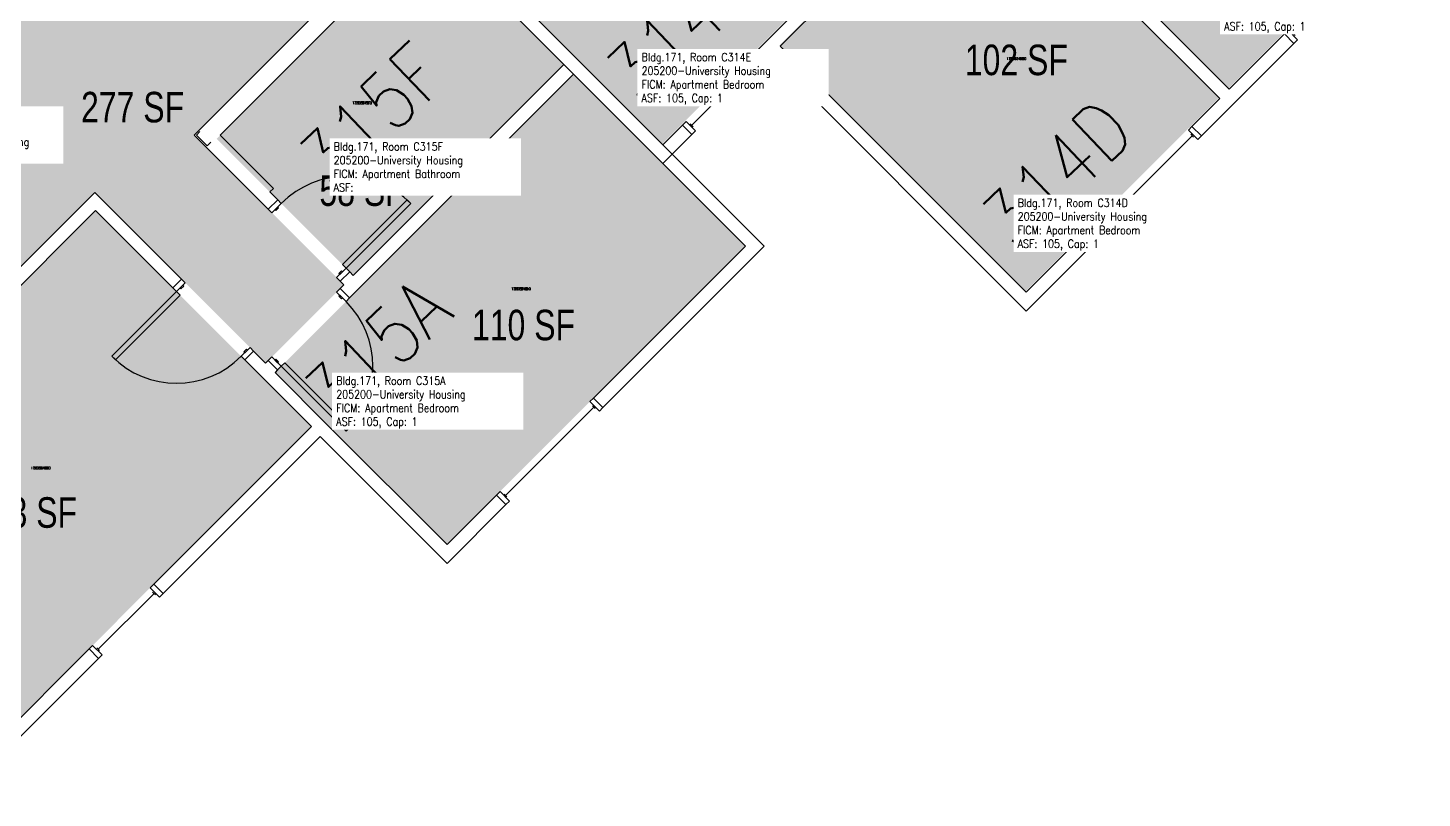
# Model space of a CAD drawing. Header units: inches. Extents: x 56 to 7496, y -2947 to 1470.
# Drawn here: x 1273 to 1821, y -1092 to -790 of the extents above; entities that cross this region are included whole.
import ezdxf
from ezdxf.enums import TextEntityAlignment as Align

# ---------------------------------------------------------------- set-up
doc = ezdxf.new("R2010")
doc.units = ezdxf.units.IN
doc.header["$LTSCALE"] = 48
doc.header["$MEASUREMENT"] = 0
for name, color, linetype in [('A-DOOR', 2, 'Continuous'), ('A-GLAZ', 1, 'Continuous'), ('A-IDEN-RNUM', 7, 'Continuous'), ('A-IDEN-SNUM', 4, 'Continuous'), ('A-IDEN-VNUM', 4, 'Continuous'), ('A-WALL', 5, 'Continuous'), ('AREA-TEXT', 3, 'Continuous'), ('Rooms-Category-Color', 7, 'Continuous'), ('Rooms-College-Color', 7, 'Continuous'), ('Rooms-Department-Color', 7, 'Continuous'), ('Rooms-Division-Color', 7, 'Continuous'), ('Rooms-Information', 7, 'Continuous')]:
    doc.layers.add(name, color=color, linetype=linetype)
doc.styles.add('AREA', font='arial.ttf', dxfattribs={"width": 0.75, "height": 12})
doc.styles.add('ROOMSNUMBER', font='txt.shx', dxfattribs={"height": 0.03})
doc.styles.add('ROOMVNUMBER', font='simplex.shx', dxfattribs={"width": 0.85})

msp = doc.modelspace()

# ---------------------------------------------------------------- hatches: boundary and pattern name
at = {"layer": 'Rooms-Category-Color', "true_color": 0x728ef3}
for points in [[(1820.58, -737.26), (1744.47, -813.36), (1647.78, -716.66), (1723.88, -640.56)], [(1432.91, -746.27), (1521.82, -835.19), (1605.79, -751.22), (1516.87, -662.31)], [(1096.56, -885.08), (1182.28, -970.81), (1298.86, -854.22), (1365.96, -921.32), (1396.72, -890.56), (1337.86, -831.7), (1404.59, -764.97), (1359.86, -720.24), (1298.26, -781.84), (1257.16, -740.74), (1252.03, -745.87), (1176.81, -670.65), (1146.05, -701.41), (1213.14, -768.5)], [(1740.76, -817.07), (1664.66, -893.18), (1567.96, -796.48), (1644.07, -720.38)], [(1440.09, -760.89), (1483.22, -804.01), (1400.4, -886.83), (1346.75, -833.18), (1406.94, -772.99), (1417.47, -783.51)], [(1486.93, -807.72), (1554.55, -875.34), (1437.25, -992.63), (1369.64, -925.01)], [(1383.96, -946.23), (1245.36, -1084.82), (1160.51, -999.97), (1299.1, -861.37)]]:
    msp.add_hatch(color=171, dxfattribs=at).paths.add_polyline_path(points)
at = {"layer": 'Rooms-College-Color', "true_color": 0xadadad}
for points in [[(1820.58, -737.26), (1744.47, -813.36), (1647.78, -716.66), (1723.88, -640.56)], [(1432.91, -746.27), (1521.82, -835.19), (1605.79, -751.22), (1516.87, -662.31)], [(1096.56, -885.08), (1182.28, -970.81), (1298.86, -854.22), (1365.96, -921.32), (1396.72, -890.56), (1337.86, -831.7), (1404.59, -764.97), (1359.86, -720.24), (1298.26, -781.84), (1257.16, -740.74), (1252.03, -745.87), (1176.81, -670.65), (1146.05, -701.41), (1213.14, -768.5)], [(1740.76, -817.07), (1664.66, -893.18), (1567.96, -796.48), (1644.07, -720.38)], [(1440.09, -760.89), (1483.22, -804.01), (1400.4, -886.83), (1346.75, -833.18), (1406.94, -772.99), (1417.47, -783.51)], [(1486.93, -807.72), (1554.55, -875.34), (1437.25, -992.63), (1369.64, -925.01)], [(1383.96, -946.23), (1245.36, -1084.82), (1160.51, -999.97), (1299.1, -861.37)]]:
    msp.add_hatch(color=253, dxfattribs=at).paths.add_polyline_path(points)
at = {"layer": 'Rooms-Department-Color', "true_color": 0x604aed}
for points in [[(1820.58, -737.26), (1744.47, -813.36), (1647.78, -716.66), (1723.88, -640.56)], [(1432.91, -746.27), (1521.82, -835.19), (1605.79, -751.22), (1516.87, -662.31)], [(1096.56, -885.08), (1182.28, -970.81), (1298.86, -854.22), (1365.96, -921.32), (1396.72, -890.56), (1337.86, -831.7), (1404.59, -764.97), (1359.86, -720.24), (1298.26, -781.84), (1257.16, -740.74), (1252.03, -745.87), (1176.81, -670.65), (1146.05, -701.41), (1213.14, -768.5)], [(1740.76, -817.07), (1664.66, -893.18), (1567.96, -796.48), (1644.07, -720.38)], [(1440.09, -760.89), (1483.22, -804.01), (1400.4, -886.83), (1346.75, -833.18), (1406.94, -772.99), (1417.47, -783.51)], [(1486.93, -807.72), (1554.55, -875.34), (1437.25, -992.63), (1369.64, -925.01)], [(1383.96, -946.23), (1245.36, -1084.82), (1160.51, -999.97), (1299.1, -861.37)]]:
    msp.add_hatch(color=173, dxfattribs=at).paths.add_polyline_path(points)
at = {"layer": 'Rooms-Division-Color', "true_color": 0x604aed}
for points in [[(1820.58, -737.26), (1744.47, -813.36), (1647.78, -716.66), (1723.88, -640.56)], [(1432.91, -746.27), (1521.82, -835.19), (1605.79, -751.22), (1516.87, -662.31)], [(1096.56, -885.08), (1182.28, -970.81), (1298.86, -854.22), (1365.96, -921.32), (1396.72, -890.56), (1337.86, -831.7), (1404.59, -764.97), (1359.86, -720.24), (1298.26, -781.84), (1257.16, -740.74), (1252.03, -745.87), (1176.81, -670.65), (1146.05, -701.41), (1213.14, -768.5)], [(1740.76, -817.07), (1664.66, -893.18), (1567.96, -796.48), (1644.07, -720.38)], [(1440.09, -760.89), (1483.22, -804.01), (1400.4, -886.83), (1346.75, -833.18), (1406.94, -772.99), (1417.47, -783.51)], [(1486.93, -807.72), (1554.55, -875.34), (1437.25, -992.63), (1369.64, -925.01)], [(1383.96, -946.23), (1245.36, -1084.82), (1160.51, -999.97), (1299.1, -861.37)]]:
    msp.add_hatch(color=173, dxfattribs=at).paths.add_polyline_path(points)

# ---------------------------------------------------------------- linework, layer by layer
at = {"layer": 'A-DOOR'}
for points in [[(1368.41, -862.27), (1367, -860.86), (1370.71, -857.14), (1372.13, -858.56)], [(1369.65, -861.03), (1370, -861.39), (1371.06, -860.33), (1370.71, -859.97)], [(1397.58, -884.01), (1396.17, -882.6), (1421.62, -857.14), (1423.04, -858.56)], [(1393.87, -887.73), (1395.28, -889.14), (1399, -885.43), (1397.58, -884.01)], [(1395.11, -886.49), (1394.75, -886.14), (1395.81, -885.07), (1396.17, -885.43)], [(1330.92, -893.19), (1332.33, -894.6), (1306.88, -920.06), (1305.46, -918.65)], [(1334.37, -889.74), (1332.95, -888.33), (1329.51, -891.78), (1330.92, -893.19)], [(1333.4, -890.72), (1333.75, -891.07), (1332.69, -892.13), (1332.33, -891.78)], [(1393.85, -893.4), (1395.26, -891.99), (1398.98, -895.7), (1397.56, -897.12)], [(1395.09, -894.64), (1394.73, -894.99), (1395.79, -896.06), (1396.15, -895.7)], [(1359.82, -915.2), (1361.24, -916.61), (1357.79, -920.06), (1356.38, -918.65)], [(1358.85, -916.17), (1358.5, -915.82), (1357.44, -916.88), (1357.79, -917.23)], [(1368.39, -918.86), (1366.98, -920.27), (1370.69, -923.99), (1372.11, -922.57)], [(1369.63, -920.1), (1369.98, -919.74), (1371.04, -920.8), (1370.69, -921.16)], [(1372.11, -922.57), (1373.52, -921.16), (1398.98, -946.61), (1397.56, -948.03)]]:
    msp.add_lwpolyline(points, close=True, dxfattribs=at)
for centre, start, end in [((1397.58, -884.01), 45, 135), ((1372.11, -922.57), 315, 45), ((1330.92, -893.19), 225, 315)]:
    msp.add_arc(centre, 36, start, end, dxfattribs=at)
at = {"layer": 'A-GLAZ'}
for p, q in [((1804.74, -757.4), (1770.09, -792.05)), ((1769.56, -791.52), (1770.62, -792.58)), ((1554.83, -805.43), (1555.89, -806.49)), ((1555.36, -805.96), (1533.44, -827.88)), ((1532.91, -827.35), (1533.97, -828.41)), ((1730.19, -831.95), (1695.55, -866.59)), ((1729.66, -831.41), (1730.73, -832.48)), ((1695.02, -866.06), (1696.08, -867.12)), ((1494.96, -938.66), (1460.31, -973.31)), ((1495.49, -939.19), (1494.43, -938.13)), ((1460.84, -973.84), (1459.78, -972.78)), ((1322.08, -1011.81), (1300.16, -1033.73)), ((1322.62, -1012.34), (1321.55, -1011.28)), ((1300.69, -1034.26), (1299.63, -1033.2))]:
    msp.add_line(p, q, dxfattribs=at)
for points in [[(1771.6, -794.26), (1770.18, -795.67), (1766.47, -791.96), (1767.88, -790.54)], [(1557.57, -807.47), (1558.98, -806.05), (1555.27, -802.34), (1553.86, -803.75)], [(1534.94, -830.09), (1533.53, -831.51), (1529.82, -827.79), (1531.23, -826.38)], [(1732.4, -833.45), (1733.82, -832.03), (1730.11, -828.32), (1728.69, -829.74)], [(1697.05, -868.8), (1695.64, -870.22), (1691.92, -866.51), (1693.34, -865.09)], [(1493.46, -936.45), (1494.87, -935.04), (1498.58, -938.75), (1497.17, -940.17)], [(1458.1, -971.81), (1456.69, -973.22), (1460.4, -976.93), (1461.82, -975.52)], [(1320.58, -1009.6), (1322, -1008.19), (1325.71, -1011.9), (1324.29, -1013.31)], [(1297.95, -1032.23), (1296.54, -1033.64), (1300.25, -1037.35), (1301.67, -1035.94)]]:
    msp.add_lwpolyline(points, close=True, dxfattribs=at)
at = {"layer": 'A-WALL'}
for p, q in [((1648.07, -716.96), (1744.77, -813.66)), ((1741.06, -817.37), (1644.36, -720.67)), ((1429.49, -742.86), (1561.98, -875.35)), ((1522.12, -842.91), (1425.78, -746.57)), ((1433.2, -746.57), (1522.12, -835.49)), ((1616.34, -748.69), (1568.26, -796.77)), ((1561.28, -796.33), (1606.09, -751.52)), ((1483.23, -804.02), (1440.43, -761.22)), ((1337.84, -831.69), (1404.57, -764.96)), ((1406.87, -772.91), (1348.09, -831.69)), ((1744.77, -813.66), (1766.47, -791.96)), ((1766.47, -791.96), (1770.18, -795.67)), ((1555.27, -802.34), (1561.28, -796.33)), ((1568.26, -796.77), (1664.96, -893.47)), ((1770.18, -795.67), (1733.82, -832.03)), ((1400.41, -886.84), (1483.23, -804.02)), ((1558.98, -806.05), (1555.27, -802.34)), ((1564.55, -800.49), (1558.98, -806.05)), ((1664.96, -900.9), (1564.55, -800.49)), ((1486.94, -807.73), (1398.98, -895.7)), ((1554.56, -875.35), (1486.94, -807.73)), ((1730.11, -828.32), (1741.06, -817.37)), ((1362.23, -856.08), (1337.84, -831.69)), ((1340.13, -830.28), (1338.72, -831.69)), ((1338.72, -831.69), (1342.96, -835.93)), ((1348.09, -831.69), (1369.03, -852.64)), ((1522.12, -835.49), (1529.82, -827.79)), ((1533.53, -831.51), (1522.12, -842.91)), ((1529.82, -827.79), (1533.53, -831.51)), ((1733.82, -832.03), (1730.11, -828.32)), ((1342.96, -835.93), (1344.37, -834.52)), ((1182.25, -970.8), (1298.84, -854.21)), ((1298.84, -854.21), (1332.95, -888.33)), ((1369.03, -852.64), (1367.62, -854.05)), ((1367.62, -854.05), (1370.71, -857.14)), ((1367, -860.86), (1362.23, -856.08)), ((1370.71, -857.14), (1367, -860.86)), ((1299.1, -861.37), (1160.51, -999.97)), ((1329.51, -891.78), (1299.1, -861.37)), ((1664.96, -893.47), (1691.92, -866.51)), ((1695.64, -870.22), (1664.96, -900.9)), ((1691.92, -866.51), (1695.64, -870.22)), ((1494.87, -935.04), (1554.56, -875.35)), ((1561.98, -875.35), (1498.58, -938.75)), ((1395.28, -889.14), (1399, -885.43)), ((1399, -885.43), (1400.41, -886.84)), ((1332.95, -888.33), (1329.51, -891.78)), ((1395.26, -891.99), (1396.7, -890.55)), ((1398.98, -895.7), (1395.26, -891.99)), ((1396.7, -890.55), (1395.28, -889.14)), ((1357.79, -920.06), (1361.24, -916.61)), ((1383.96, -946.23), (1357.79, -920.06)), ((1361.24, -916.61), (1365.94, -921.31)), ((1365.94, -921.31), (1366.98, -920.27)), ((1366.98, -920.27), (1370.69, -923.99)), ((1370.69, -923.99), (1369.65, -925.03)), ((1369.65, -925.03), (1390.69, -946.06)), ((1498.58, -938.75), (1494.87, -935.04)), ((1322, -1008.19), (1383.96, -946.23)), ((1390.69, -946.06), (1437.27, -992.64)), ((1387.4, -950.2), (1325.71, -1011.9)), ((1437.27, -1000.07), (1387.4, -950.2)), ((1437.27, -992.64), (1456.69, -973.22)), ((1456.69, -973.22), (1460.4, -976.93)), ((1460.4, -976.93), (1437.27, -1000.07)), ((1325.71, -1011.9), (1322, -1008.19)), ((1245.36, -1084.82), (1296.54, -1033.64)), ((1296.54, -1033.64), (1300.25, -1037.35)), ((1300.25, -1037.35), (1245.36, -1092.24))]:
    msp.add_line(p, q, dxfattribs=at)

# ---------------------------------------------------------------- texts
at = {"layer": 'A-IDEN-RNUM', "style": 'ROOMSNUMBER', "width": 0.85}
for s, p in [('0314-D0', (1661.07, -801.67)), ('0315-F0', (1403.87, -819.06)), ('0315-A0', (1466.35, -892.12)), ('0315-B0', (1277.57, -962.52))]:
    msp.add_text(s, height=1, dxfattribs=at).set_placement(p, align=Align.MIDDLE_CENTER)
at = {"layer": 'A-IDEN-SNUM', "style": 'ROOMSNUMBER', "width": 0.85}
for s, p in [('1710C314D0', (1661.07, -801.67)), ('1710C315F0', (1403.87, -819.06)), ('1710C315A0', (1466.35, -892.12)), ('1710C315B0', (1277.57, -962.52))]:
    msp.add_text(s, height=1, dxfattribs=at).set_placement(p, align=Align.MIDDLE_CENTER)
at = {"layer": 'A-IDEN-VNUM', "style": 'ROOMVNUMBER', "width": 0.85}
for s, p in [('314E', (1528.76, -790.02)), ('315F', (1407.71, -824.1)), ('314D', (1676.94, -846.97)), ('315A', (1409.74, -916.24))]:
    msp.add_text(s, height=22.5, rotation=43.5406, dxfattribs=at).set_placement(p, align=Align.MIDDLE_CENTER)
at = {"layer": 'AREA-TEXT', "style": 'AREA', "width": 0.75}
for s, p in [('102 SF', (1661.07, -802.17)), ('277 SF', (1313.66, -820.73)), ('58 SF', (1403.87, -853.54)), ('110 SF', (1467.34, -906.35)), ('163 SF', (1271.58, -980.02))]:
    msp.add_text(s, height=12, dxfattribs=at).set_placement(p, align=Align.MIDDLE_CENTER)

# ---------------------------------------------------------------- next in the draw order: texts
at = {"layer": 'Rooms-Information', "char_height": 3.2143, "width": 72, "attachment_point": 7, "style": 'ROOMVNUMBER', "bg_fill": 3, "box_fill_scale": 1.5, "bg_fill_color": 256, "bg_fill_true_color": 13158600, "bg_fill_transparency": 0}
for s, insert in [('Bldg.171, Room C314C^M^J205200-University Housing^M^JFICM: Apartment Bedroom^M^JASF: 105, Cap: 1', (1742.79, -791.65)), ('Bldg.171, Room C314E^M^J205200-University Housing^M^JFICM: Apartment Bedroom^M^JASF: 105, Cap: 1', (1513.74, -819.82)), ('Bldg.171, Room C315^M^J205200-University Housing^M^JFICM: Apartment Common Living^M^JASF: 460', (1212.87, -841.35)), ('Bldg.171, Room C315F^M^J205200-University Housing^M^JFICM: Apartment Bathroom^M^JASF: ', (1392.69, -853.9)), ('Bldg.171, Room C314D^M^J205200-University Housing^M^JFICM: Apartment Bedroom^M^JASF: 105, Cap: 1', (1661.59, -877.08)), ('Bldg.171, Room C315A^M^J205200-University Housing^M^JFICM: Apartment Bedroom^M^JASF: 105, Cap: 1', (1393.72, -946.98))]:
    msp.add_mtext(s, dxfattribs=dict(at, insert=insert))

doc.saveas('drawing.dxf')
